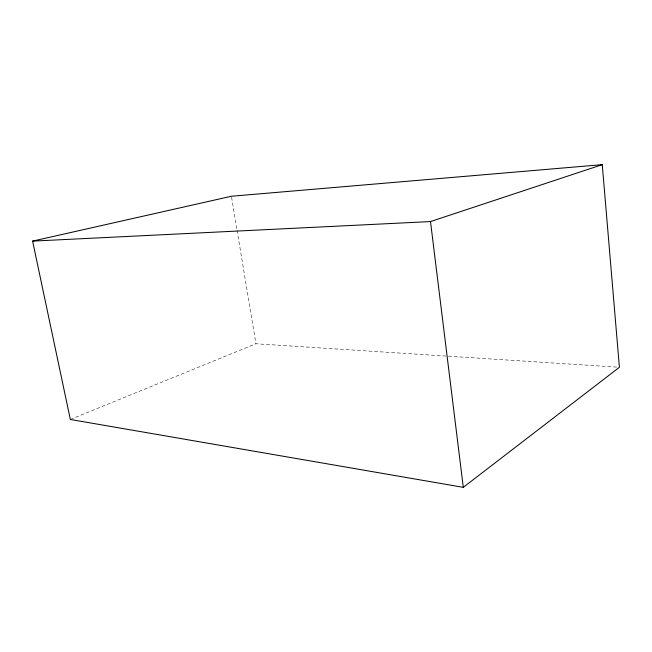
<?xml version="1.0" encoding="UTF-8"?>
<svg xmlns="http://www.w3.org/2000/svg" width="652" height="652" viewBox="0 0 652 652"><rect width="100%" height="100%" fill="white"/><g stroke="black" fill="none" stroke-linecap="round" stroke-linejoin="round"><path stroke-width="0.49" stroke-dasharray="3.26 2.44" d="M70.343 419.472L255.926 343.759L617.371 367.149M231.59 197.254L236.92 229.365M237.092 230.368L255.926 343.759"/><path stroke-width="0.98" d="M463.287 487.346L619.4 367.288L602.261 164.654L231.419 196.252L32.6 241.118L70.343 419.472L463.287 487.346L430.499 221.566L602.261 164.654M32.6 241.118L430.499 221.566"/></g></svg>
